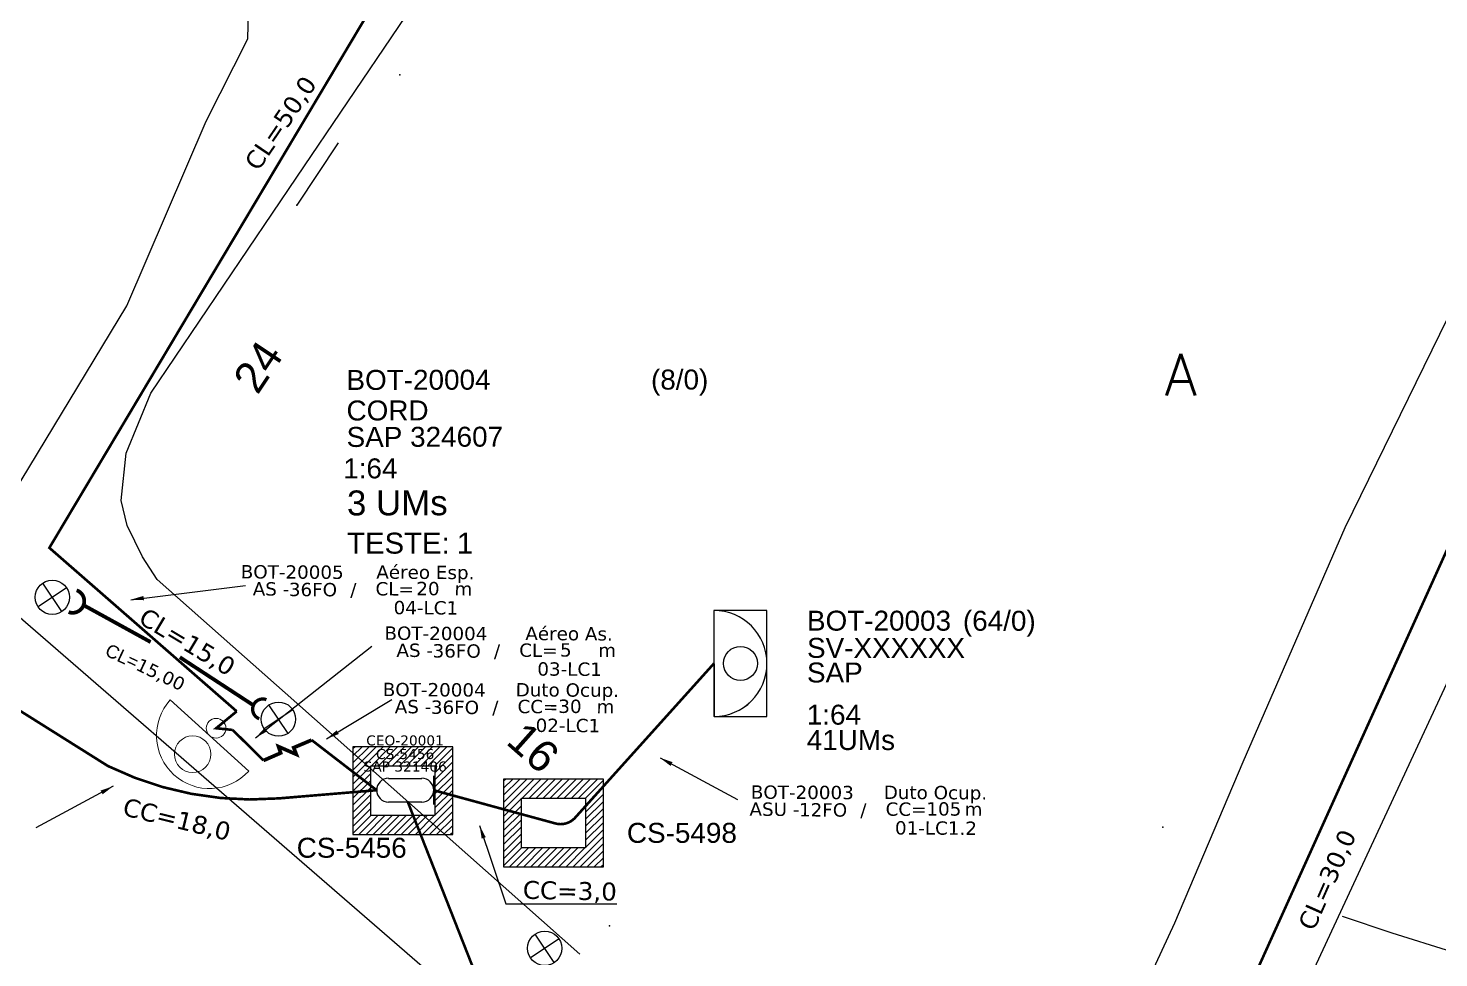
# Model space of a CAD drawing. Header units: inches. Extents: x 28600 to 32058, y 8816 to 12576.
# Drawn here: x 30266.5 to 30482.5, y 10942.9 to 11085.3 of the extents above; entities that cross this region are included whole.
import ezdxf
from ezdxf.enums import TextEntityAlignment as Align

# ---------------------------------------------------------------- set-up
doc = ezdxf.new("R2010")
doc.units = ezdxf.units.IN
doc.header["$LTSCALE"] = 0.5
for name, color, linetype in [('10.1-Caixas Subterrâneas', 5, 'Continuous'), ('20.4-CEOS', 1, 'Continuous'), ('20.5-CEO', 1, 'Continuous'), ('CAP a instalar', 1, 'Continuous'), ('celulas gpon', 7, 'Continuous'), ('CORDOALHA BLOCO NOVO', 7, 'Continuous'), ('DIVLOTE', 252, 'Continuous'), ('DUVIDAS', 252, 'Continuous'), ('label_cabos', 7, 'Continuous'), ('MUB', 252, 'Continuous'), ('Postes Existentes NA', 1, 'Continuous'), ('Subida Lateral', 5, 'Continuous'), ('UMS', 1, 'Continuous')]:
    doc.layers.add(name, color=color, linetype=linetype)
for name, color, linetype, lineweight in [("20.0-LEGENDA DOS CDO'S", 1, 'Continuous', 0), ('20.1-CDO_INTERIOR', 1, 'Continuous', 0), ('20.2-CDO_POSTE', 1, 'Continuous', 5), ('20.6-CORDOALHA_SUPORTE', 7, 'Continuous', 25), ('CORDOALHA_SUPORTE', 7, 'Continuous', 25)]:
    doc.layers.add(name, color=color, linetype=linetype, lineweight=lineweight)
doc.styles.add('ARIAL', font='arial.ttf')
doc.styles.add('DIGICADE', font='arial.ttf')
doc.styles.add('EUROROMAN', font='simplex.shx')
doc.styles.add('ROMANS', font='arial.ttf')
doc.styles.add('siredit', font='verdana.ttf')
doc.styles.get("Standard").update_dxf_attribs({"font": 'arial.ttf'})
doc.linetypes.add('FENCELINE1', pattern='A,0.25,-0.1,[133,ltypeshp.shx,S=0.1,R=0,X=-0.1,Y=0],-0.1,1', length=1.45)
doc.dimstyles.new('CC', dxfattribs={"dimtxt": 1, "dimasz": 2, "dimexe": 0.18, "dimexo": 0.0625, "dimgap": 0.09, "dimtad": 0, "dimdec": 0, "dimrnd": 1, "dimzin": 0, "dimdsep": 46, "dimtxsty": 'siredit', "dimblk": 'NONE', "dimcen": 0, "dimse1": 1, "dimse2": 1, "dimsd1": 1, "dimsd2": 1, "dimclrt": 7, "dimadec": 0, "dimazin": 0, "dimtfac": 1, "dimtdec": 0, "dimtofl": 0, "dimtmove": 0, "dimatfit": 3, "dimfxl": 0, "dimtolj": 1, "dimtzin": 0, "dimarcsym": 0})
doc.dimstyles.get("Standard").update_dxf_attribs({"dimtxt": 0.18, "dimasz": 0.18, "dimexe": 0.18, "dimexo": 0.0625, "dimgap": 0.09, "dimtad": 0, "dimtih": 1, "dimtoh": 1, "dimdec": 4, "dimzin": 0, "dimdsep": 46, "dimtxsty": 'Standard', "dimcen": 0.09, "dimadec": 0, "dimazin": 0, "dimtfac": 1, "dimtdec": 4, "dimtofl": 0, "dimtmove": 0, "dimatfit": 3, "dimfxl": 0, "dimtolj": 1, "dimtzin": 0, "dimarcsym": 0})

# ---------------------------------------------------------------- blocks, each defined once
blk = doc.blocks.new('*U225')
at = {"color": 10}
for points in [[(41172, 12883), (40951, 13058)], [(40974, 12860), (41149, 13081)]]:
    blk.add_lwpolyline(points, dxfattribs=at)
blk.add_circle((41062, 12971), 141, dxfattribs=at)
blk = doc.blocks.new('*X3')
at = {"color": 0, "linetype": 'Continuous'}
for p, q in [((-1.25, 0.34099), (-0.49099, 1.1)), ((-1.25, 0.517767), (-0.667767, 1.1)), ((-1.25, 0.694544), (-0.844544, 1.1)), ((-1.25, 0.87132), (-1.02132, 1.1)), ((-1.25, 1.048097), (-1.198097, 1.1)), ((-0.789214, 0.625), (-0.314214, 1.1)), ((-0.612437, 0.625), (-0.137437, 1.1)), ((-0.43566, 0.625), (0.03934, 1.1)), ((-0.258883, 0.625), (0.216117, 1.1)), ((-0.082107, 0.625), (0.392893, 1.1)), ((0.09467, 0.625), (0.56967, 1.1)), ((0.271447, 0.625), (0.746447, 1.1)), ((0.448223, 0.625), (0.923223, 1.1)), ((0.625, 0.625), (1.1, 1.1)), ((0.801777, 0.625), (1.25, 1.073223)), ((0.8035, 0.449947), (1.25, 0.896447)), ((0.8035, 0.27317), (1.25, 0.71967)), ((-1.25, 0.164214), (-0.8035, 0.610714)), ((-1.25, -0.012563), (-0.8035, 0.433937)), ((0.8035, 0.096393), (1.25, 0.542893)), ((0.8035, -0.080383), (1.25, 0.366117)), ((-1.25, -0.18934), (-0.8035, 0.25716)), ((-1.25, -0.366117), (-0.8035, 0.080383)), ((0.8035, -0.25716), (1.25, 0.18934)), ((0.8035, -0.433937), (1.25, 0.012563)), ((-1.25, -0.542893), (-0.8035, -0.096393)), ((-1.25, -0.71967), (-0.8035, -0.27317)), ((0.49099, -1.1), (1.25, -0.34099)), ((0.8035, -0.610714), (1.25, -0.164214)), ((-1.25, -0.896447), (-0.8035, -0.449947)), ((-1.25, -1.073223), (-0.801777, -0.625)), ((-1.1, -1.1), (-0.625, -0.625)), ((-0.923223, -1.1), (-0.448223, -0.625)), ((-0.746447, -1.1), (-0.271447, -0.625)), ((-0.56967, -1.1), (-0.09467, -0.625)), ((-0.392893, -1.1), (0.082107, -0.625)), ((-0.216117, -1.1), (0.258883, -0.625)), ((-0.03934, -1.1), (0.43566, -0.625)), ((0.137437, -1.1), (0.612437, -0.625)), ((0.314214, -1.1), (0.789214, -0.625)), ((0.667767, -1.1), (1.25, -0.517767)), ((0.844544, -1.1), (1.25, -0.694544)), ((1.02132, -1.1), (1.25, -0.87132)), ((1.198097, -1.1), (1.25, -1.048097))]:
    blk.add_line(p, q, dxfattribs=at)
blk = doc.blocks.new('MANHOLE_MQ')
at = {"color": 0, "linetype": 'Continuous'}
for p, q in [((0.00000623, 0.00000569), (-0.00000627, 0.00000569)), ((-0.00000627, 0.00000569), (-0.00000627, -0.00000531)), ((0.00000623, -0.00000531), (0.00000623, 0.00000569)), ((-0.00000404, 0.00000331), (0.00000399, 0.00000331)), ((-0.00000404, -0.00000294), (-0.00000404, 0.00000331)), ((0.00000399, 0.00000331), (0.00000399, -0.00000294)), ((0.00000399, -0.00000294), (-0.00000404, -0.00000294)), ((0.00000399, -0.00000294), (0.00000399, -0.00000294)), ((-0.00000627, -0.00000531), (0.00000623, -0.00000531))]:
    blk.add_line(p, q, dxfattribs=at)
at = {"color": 0, "linetype": 'Continuous', "xscale": 5e-06, "yscale": 5e-06, "zscale": 1e-05}
blk.add_blockref('*X3', (-0.00000002, 0.00000019), dxfattribs=at)
blk = doc.blocks.new('*U352')
at = {"layer": '20.5-CEO'}
for p, q in [((-1.56, 1.26), (1.8, 1.26)), ((1.8, -1.13), (-1.56, -1.13))]:
    blk.add_line(p, q, dxfattribs=at)
blk.add_lwpolyline([(3, -1.38), (3, 1.51)], dxfattribs=at)
for centre, start, end in [((-1.56, 0.07), 90, 270), ((1.8, 0.07), 270, 90)]:
    blk.add_arc(centre, 1.2, start, end, dxfattribs=at)
at = {"layer": '20.5-CEO', "color": 7, "style": 'siredit'}
for tag, p in [('FID', (0.11, 5.61)), ('LOCAL', (0.12, 4.23)), ('SAP', (0.12, 2.97)), ('FIBRAS_RESERVA', (0.12, -1.94))]:
    blk.add_attdef(tag, text='', height=1.01, dxfattribs=at).set_placement(p, align=Align.TOP_CENTER)
for tag, flags, p in [('ID_ATIVIDADE', 3, (0.11, -3.51)), ('FATOR', 1, (0.11, -4.82))]:
    blk.add_attdef(tag, text='', height=1.01, dxfattribs=dict(at, flags=flags)).set_placement(p, align=Align.TOP_CENTER)
at = {"layer": '20.5-CEO', "color": 7, "style": 'siredit', "flags": 3}
blk.add_attdef('QTDE', (-4.88, -7.06), '', height=1.01, dxfattribs=at)
blk = doc.blocks.new('*U320')
at = {"color": 0}
blk.add_line((2.145, -0.582), (-2.104, -0.684), dxfattribs=at)
for centre, radius in [((-0.004, 0.376), 0.733), ((0.03, -1.026), 0.393)]:
    blk.add_circle(centre, radius, dxfattribs=at)
blk.add_arc((0.02, -0.633), 2.125, 1.3782, 181.3782, dxfattribs=at)
blk = doc.blocks.new('CDOI_CT_DRT')
at = {"layer": '20.1-CDO_INTERIOR', "color": 8, "lineweight": 18}
blk.add_lwpolyline([(1.011, -0.747), (1.007, 3.503), (-1.118, 3.501), (-1.114, -0.749)], close=True, dxfattribs=at)
blk.add_circle((-0.053, 1.377), 0.68, dxfattribs=at)
blk.add_arc((-1.116, 1.376), 2.125, 270.0531, 90.0531, dxfattribs=at)
at = {"layer": "20.0-LEGENDA DOS CDO'S", "color": 8, "style": 'ARIAL'}
for tag, p in [('CDO_N', (2.611, 2.691)), ('SURVEY', (2.613, 1.6)), ('SAP', (2.61, 0.614)), ('1:XX', (2.604, -1.079)), ('UMS', (2.603, -2.093))]:
    blk.add_attdef(tag, p, '', height=0.8, rotation=359.9724, dxfattribs=at)
blk.add_attdef('FIBRAS_UTILIZADAS', text='', height=0.8, rotation=359.9724, dxfattribs=at).set_placement((10.323, 2.687), align=Align.CENTER)
blk = doc.blocks.new('Inst CDOE-8 CAIXA DIST OPT CDOE 48F_8D C_SPL OPTAP')
at = {"layer": "20.0-LEGENDA DOS CDO'S", "color": 0}
for tag, p, style, flags in [('ID_ATIVIDADE', (0.12, 6.472), 'ARIAL', 3), ('FATOR', (7.921, 6.472), 'ARIAL', 1), ('QTDE', (0.235, -0.97), 'DIGICADE', 3)]:
    blk.add_attdef(tag, p, '', height=0.8, rotation=0.118, dxfattribs=dict(at, style=style, flags=flags))
at = {"layer": "20.0-LEGENDA DOS CDO'S", "color": 0, "style": 'ARIAL'}
for tag, p, height in [('FID', (0.12, 5.248), 0.8), ('FIBRAS_UTILIZADAS', (2.379, 5.263), 0.8), ('CORDOALHA', (0.122, 4.023), 0.8), ('SAP', (0.124, 2.961), 0.8), ('1:XX', (-0.012, 1.7), 0.8), ('UMS', (0.141, 0.217), 1)]:
    blk.add_attdef(tag, p, '', height=height, rotation=0.118, dxfattribs=at)
blk = doc.blocks.new('Teste  FTTH')
at = {"color": 0, "lineweight": 0, "style": 'ROMANS'}
for tag, p in [('TESTE', (-2.302, -0.29)), ('QTDE', (0.212, -0.29))]:
    blk.add_attdef(tag, p, '', height=0.48, dxfattribs=at)
for tag, p, flags in [('FID', (-2.227, -1.253), 1), ('FATOR', (-2.227, -2.028), 3), ('ID_ATIVIDADE', (-2.227, -2.716), 3)]:
    blk.add_attdef(tag, p, '', height=0.48, dxfattribs=dict(at, flags=flags))
blk = doc.blocks.new('Inst CB DT OCUP CFOA-SM-ASU-120-S-12')
at = {"layer": 'label_cabos', "color": 0, "style": 'siredit'}
for tag, flags, p in [('ID_ATIVIDADE', 3, (1.31, 2.67)), ('FATOR', 1, (11.56, 2.55))]:
    blk.add_attdef(tag, text='', height=1, rotation=359.69, dxfattribs=dict(at, flags=flags)).set_placement(p, align=Align.MIDDLE_CENTER)
for tag, p in [('DESTINO_CABO', (3.13, 1.26)), ('TIPO_CABO', (13.11, 1.24)), ('TIPO_CABO', (1.26, 0)), ('CABO', (4.69, -0.05)), ('/', (7.71, -0.05)), ('LANCE', (10.91, 0)), ('UND', (15.96, 0)), ('FID', (13.15, -1.41))]:
    blk.add_attdef(tag, text='', height=1, rotation=359.69, dxfattribs=at).set_placement(p, align=Align.MIDDLE_CENTER)
blk.add_attdef('QTDE', (12.43, -0.47), '', height=1, rotation=359.69, dxfattribs=at)
blk = doc.blocks.new('_None')
blk = doc.blocks.new('Inst CB AS CFOA-SM-AS-80-TS-36')
at = {"layer": 'label_cabos', "color": 0, "style": 'siredit'}
for tag, flags, p in [('ID_ATIVIDADE', 3, (1.31, 2.67)), ('FATOR', 1, (11.56, 2.55))]:
    blk.add_attdef(tag, text='', height=1, rotation=359.69, dxfattribs=dict(at, flags=flags)).set_placement(p, align=Align.MIDDLE_CENTER)
for tag, p in [('DESTINO_CABO', (3.13, 1.26)), ('TIPO_CABO', (13.11, 1.24)), ('TIPO_CABO', (1.76, 0)), ('CABO', (4.69, -0.05)), ('/', (7.71, -0.05)), ('LANCE', (10.81, 0)), ('UND', (15.96, 0)), ('FID', (13.15, -1.41))]:
    blk.add_attdef(tag, text='', height=1, rotation=359.69, dxfattribs=at).set_placement(p, align=Align.MIDDLE_CENTER)
blk.add_attdef('QTDE', (12.43, -0.47), '', height=1, rotation=359.69, dxfattribs=at)
blk = doc.blocks.new('Inst CB ESP CFOA-SM-AS-80-TS-36')
at = {"layer": 'label_cabos', "color": 0, "style": 'siredit'}
for tag, flags, p in [('ID_ATIVIDADE', 3, (1.31, 2.67)), ('FATOR', 1, (11.56, 2.55))]:
    blk.add_attdef(tag, text='', height=1, rotation=359.69, dxfattribs=dict(at, flags=flags)).set_placement(p, align=Align.MIDDLE_CENTER)
for tag, p in [('DESTINO_CABO', (3.13, 1.26)), ('TIPO_CABO', (13.11, 1.24)), ('TIPO_CABO', (1.76, 0)), ('CABO', (4.69, -0.05)), ('/', (7.71, -0.05)), ('LANCE', (10.81, 0)), ('UND', (15.96, 0)), ('FID', (13.15, -1.41))]:
    blk.add_attdef(tag, text='', height=1, rotation=359.69, dxfattribs=at).set_placement(p, align=Align.MIDDLE_CENTER)
blk.add_attdef('QTDE', (12.43, -0.47), '', height=1, rotation=359.69, dxfattribs=at)
blk = doc.blocks.new('Inst CB DT OCUP CFOA-SM-AS-80-TS-36')
at = {"layer": 'label_cabos', "color": 0, "style": 'siredit'}
for tag, flags, p in [('ID_ATIVIDADE', 3, (1.31, 2.67)), ('FATOR', 1, (11.56, 2.55))]:
    blk.add_attdef(tag, text='', height=1, rotation=359.69, dxfattribs=dict(at, flags=flags)).set_placement(p, align=Align.MIDDLE_CENTER)
for tag, p in [('DESTINO_CABO', (3.13, 1.26)), ('TIPO_CABO', (13.11, 1.24)), ('TIPO_CABO', (1.76, 0)), ('CABO', (4.69, -0.05)), ('/', (7.71, -0.05)), ('LANCE', (10.91, 0)), ('UND', (15.96, 0)), ('FID', (13.15, -1.41))]:
    blk.add_attdef(tag, text='', height=1, rotation=359.69, dxfattribs=at).set_placement(p, align=Align.MIDDLE_CENTER)
blk.add_attdef('QTDE', (12.43, -0.47), '', height=1, rotation=359.69, dxfattribs=at)
blk = doc.blocks.new('Inst CORD BENZINAL 4.55MM 3F (sem recursos)')
at = {"layer": '20.6-CORDOALHA_SUPORTE', "color": 0, "lineweight": 0, "style": 'ROMANS'}
blk.add_attdef('LANCE', text='', height=1, dxfattribs=at).set_placement((-0.54, -2.21), align=Align.RIGHT)
at = {"layer": '20.6-CORDOALHA_SUPORTE', "color": 0, "style": 'siredit'}
blk.add_attdef('QTDE', (-0.54, -2.21), '', height=1, rotation=359.69, dxfattribs=at)
at = {"layer": '20.6-CORDOALHA_SUPORTE', "color": 0, "lineweight": 0, "style": 'ROMANS'}
for tag, p, flags in [('FATOR', (-5.2, -4.44), 3), ('ID_ATIVIDADE', (-5.2, -6.67), 3), ('FID', (-5.2, -8.9), 1)]:
    blk.add_attdef(tag, p, '', height=1, dxfattribs=dict(at, flags=flags))

msp = doc.modelspace()

# ---------------------------------------------------------------- linework, layer by layer
at = {"color": 1}
msp.add_lwpolyline([(30379.63, 10996.13), (30371.51, 10996.12), (30371.53, 10979.89), (30379.64, 10979.89)], close=True, dxfattribs=at)
msp.add_circle((30375.58, 10988.01), 2.6, dxfattribs=at)
msp.add_arc((30371.52, 10988), 8.12, 270.0531, 90.0531, dxfattribs=at)
at = {"layer": 'CAP a instalar', "linetype": 'FENCELINE1', "ltscale": 15, "const_width": 0.4}
for points in [[(30298.43, 10980.67), (30269.74, 11005.71), (30330.2, 11107.11), (30297.41, 11105.83), (30230.86, 11166.8), (30148.36, 11244.03), (30146.26, 11243.95)], [(30334.44, 10759.31), (30400.53, 10819.66), (30441.26, 10911.28), (30517.96, 11081.07), (30547.57, 11134.39), (30595.45, 11215.89)], [(30298.43, 10980.67), (30295.28, 10978.08), (30297.82, 10977.82)], [(30302.53, 10973.14), (30297.82, 10977.82)], [(30319.87, 10968.59), (30309.91, 10976.27)], [(30330.01, 10877.73), (30353.67, 10893.04), (30324.61, 10966.85)]]:
    msp.add_lwpolyline(points, dxfattribs=at)
for points in [[(30328.59, 10968.59), (30347.24, 10963.5, 0.283325), (30350.26, 10964.38), (30371.52, 10988)], [(30319.87, 10968.59), (30304.9, 10967.34, -0.135652), (30278.72, 10972.29), (30257.55, 10985.59)]]:
    msp.add_lwpolyline(points, format="xyb", dxfattribs=at)
at = {"layer": 'CORDOALHA_SUPORTE'}
for points, const_width in [([(30272.69, 10995.87, 1), (30273.92, 10999.21)], 0.576), ([(30301.88, 10979.54, -1), (30302.98, 10982.46)], 0.506)]:
    msp.add_lwpolyline(points, format="xyb", dxfattribs=dict(at, const_width=const_width))
at = {"layer": 'CORDOALHA_SUPORTE', "const_width": 0.576}
for points in [[(30285.25, 10991.28), (30274.98, 10996.93)], [(30300.97, 10981.61), (30289.72, 10988.96)]]:
    msp.add_lwpolyline(points, dxfattribs=at)
at = {"layer": 'DIVLOTE'}
msp.add_point((30440.24, 10962.95, -10270.16), dxfattribs=at)
at = {"layer": 'DUVIDAS', "elevation": -10270.16}
for points in [[(30281.61, 11042.76), (30293.77, 11071.04), (30300.13, 11083.67), (30300.26, 11087.89), (30300.36, 11091.35), (30299.4, 11094.93), (30187.64, 11193.51)], [(30307.62, 11062.45), (30338.87, 11108.65), (30352.27, 11127.14), (30357.26, 11140.22), (30358.67, 11148.32)], [(30515.73, 11103.69), (30505.27, 11082.29), (30483.87, 11040.9), (30468.16, 11008.79), (30452.52, 10972.9), (30442.03, 10948.24), (30429.11, 10920.38), (30413.5, 10887.85), (30398.78, 10856.18), (30383.65, 10824.41), (30368.33, 10788.72), (30358.13, 10767.29), (30351.44, 10759.13), (30343.19, 10752.44), (30333.34, 10749.05), (30330.11, 10748.93), (30319.74, 10749.88), (30309.28, 10752.32), (30307.62, 10753.24)], [(30535.72, 11095.44), (30511.66, 11045.09), (30462.05, 10938.32), (30429.49, 10871.92), (30384.26, 10772.18), (30375.21, 10756.09), (30366.96, 10739.17), (30361.01, 10727.27), (30358.51, 10717.13), (30358.99, 10709.84), (30360.37, 10702.03), (30362.64, 10694.16), (30365.87, 10689.3), (30370.06, 10686.13), (30383.65, 10677.79), (30407.64, 10667.42), (30425.01, 10662.4), (30438.54, 10660.86), (30449.23, 10661.18), (30461.7, 10662.53), (30472.35, 10666.43), (30482.91, 10673.44)], [(30313.95, 11067.71), (30307.62, 11058.2)], [(30307.62, 10981.92), (30286.25, 11000.86), (30284.01, 11004.31), (30281.65, 11009.11), (30280.75, 11012.98), (30281.52, 11020.21), (30285.26, 11029.39), (30307.62, 11062.45)], [(30307.62, 10958.25), (30263.38, 10996.63), (30262.93, 11011.89), (30281.61, 11042.76)], [(30467.71, 10949.32), (30475.33, 10946.73), (30484.48, 10943.89), (30494.17, 10943.31), (30505.59, 10945.04), (30510.16, 10953.61), (30510.74, 10967.88), (30509.36, 10983.81)], [(30350.99, 10943.47), (30307.62, 10981.92)], [(30307.62, 10854.52), (30354.93, 10880.62), (30359.41, 10886.85), (30361.42, 10894.79), (30360.72, 10903.45), (30354, 10917.53), (30341.01, 10929.27), (30307.62, 10958.25)]]:
    msp.add_lwpolyline(points, dxfattribs=at)
at = {"layer": 'DUVIDAS'}
for p in [(30323.39, 11078.14, -10270.16), (30323.39, 11078.14, -10270.16), (30307.62, 11058.2, -10270.16), (30307.62, 11058.2, -10270.16), (30355.5, 10947.82, -10270.16)]:
    msp.add_point(p, dxfattribs=at)
at = {"layer": 'MUB', "elevation": -10270.16}
for points in [[(30515.73, 11103.69), (30505.27, 11082.29), (30483.87, 11040.9), (30468.16, 11008.79), (30452.52, 10972.9), (30442.03, 10948.24), (30429.11, 10920.38), (30413.5, 10887.85), (30398.78, 10856.18), (30383.65, 10824.41), (30368.33, 10788.72), (30358.13, 10767.29), (30351.44, 10759.13), (30343.19, 10752.44), (30333.34, 10749.05), (30330.11, 10748.93), (30319.74, 10749.88), (30309.28, 10752.32), (30307.62, 10753.24)], [(30535.72, 11095.44), (30511.66, 11045.09), (30462.05, 10938.32), (30429.49, 10871.92), (30384.26, 10772.18), (30375.21, 10756.09), (30366.96, 10739.17), (30361.01, 10727.27), (30358.51, 10717.13), (30358.99, 10709.84), (30360.37, 10702.03), (30362.64, 10694.16), (30365.87, 10689.3), (30370.06, 10686.13), (30383.65, 10677.79), (30407.64, 10667.42), (30425.01, 10662.4), (30438.54, 10660.86), (30449.23, 10661.18), (30461.7, 10662.53), (30472.35, 10666.43), (30482.91, 10673.44)], [(30307.62, 10854.52), (30354.93, 10880.62), (30359.41, 10886.85), (30361.42, 10894.79), (30360.72, 10903.45), (30354, 10917.53), (30341.01, 10929.27), (30307.62, 10958.25)]]:
    msp.add_lwpolyline(points, dxfattribs=at)
at = {"layer": 'Subida Lateral', "color": 5, "const_width": 0.563}
msp.add_lwpolyline([(30302.53, 10973.14), (30305.16, 10974.29), (30304.83, 10975.27), (30307.56, 10974.08), (30307.16, 10975.11), (30309.91, 10976.27)], dxfattribs=at)

# ---------------------------------------------------------------- block references
at = {"layer": '10.1-Caixas Subterrâneas', "color": 30, "xscale": 1221632.865794303, "yscale": 1221632.865794303, "zscale": 1221632.865794303}
for p, rotation in [((30323.85, 10968.75), 180.0000000000627), ((30346.92, 10963.8), 180.0000000000626)]:
    msp.add_blockref('MANHOLE_MQ', p, dxfattribs=dict(at, rotation=rotation))
at = {"layer": "20.0-LEGENDA DOS CDO'S", "lineweight": 0}
ref = msp.add_blockref('Inst CDOE-8 CAIXA DIST OPT CDOE 48F_8D C_SPL OPTAP', (30314.78, 11009.84), dxfattribs=dict(at, xscale=3.820138868211348, yscale=3.820138868211348, zscale=3.820138868211348))
ref.add_attrib('FID', 'BOT-20004', (30315.24, 11029.89), dxfattribs={"color": 0, "height": 3.056, "rotation": 0.118, "style": 'ARIAL'})
ref.add_attrib('CORDOALHA', 'CORD', (30315.25, 11025.21), dxfattribs={"color": 0, "height": 3.056, "rotation": 0.118, "style": 'ARIAL'})
ref.add_attrib('SAP', 'SAP 324607', (30315.26, 11021.16), dxfattribs={"color": 0, "height": 3.056, "rotation": 0.118, "style": 'ARIAL'})
ref.add_attrib('1:XX', '1:64', (30314.74, 11016.34), dxfattribs={"color": 0, "height": 3.056, "rotation": 0.118, "style": 'ARIAL'})
ref.add_attrib('UMS', '3 UMs', (30315.32, 11010.67), dxfattribs={"color": 0, "height": 3.82, "rotation": 0.118, "style": 'ARIAL'})
ref.add_attrib('FIBRAS_UTILIZADAS', '(8/0)', dxfattribs={"color": 0, "height": 3.056, "rotation": 0.118, "style": 'ARIAL'}).set_placement((30366.27, 11029.95), align=Align.CENTER)
at = {"layer": "20.0-LEGENDA DOS CDO'S", "lineweight": 0, "xscale": 6.687153088803965, "yscale": 6.687153088803964, "zscale": 6.687153088803964, "rotation": 3.126797674058592e-05}
msp.add_blockref('Teste  FTTH', (30330.74, 11006.76), dxfattribs=at).add_auto_attribs({'TESTE': 'TESTE:', 'QTDE': '1'})
at = {"layer": '20.2-CDO_POSTE', "xscale": 3.820138868211349, "yscale": 3.820138868211348, "zscale": 3.820138868211348, "rotation": 136.4348079814078}
msp.add_blockref('*U320', (30292.66, 10975.16), dxfattribs=at)
at = {"layer": '20.5-CEO', "color": 0, "lineweight": 0}
ref = msp.add_blockref('*U352', (30324.05, 10968.49), dxfattribs=dict(at, xscale=1.515803525468, yscale=1.515803525468, zscale=1.515803525468))
ref.add_attrib('LOCAL', 'CS-5456', dxfattribs={"color": 7, "height": 1.537, "style": 'siredit'}).set_placement((30324.23, 10974.9), align=Align.TOP_CENTER)
ref.add_attrib('SAP', 'SAP 321406', dxfattribs={"color": 7, "height": 1.537, "style": 'siredit'}).set_placement((30324.23, 10972.99), align=Align.TOP_CENTER)
ref.add_attrib('FID', 'CEO-20001', dxfattribs={"layer": '20.4-CEOS', "color": 7, "height": 1.53, "style": 'siredit'}).set_placement((30324.21, 10976.98), align=Align.TOP_CENTER)
at = {"layer": 'CAP a instalar', "linetype": 'FENCELINE1', "ltscale": 15}
ref = msp.add_blockref('CDOI_CT_DRT', (30375.78, 10982.75), dxfattribs=dict(at, xscale=3.820138868211348, yscale=3.820138868211348, zscale=3.820138868211348))
ref.add_attrib('CDO_N', 'BOT-20003', (30385.76, 10993.03), dxfattribs={"layer": "20.0-LEGENDA DOS CDO'S", "height": 3.056, "rotation": 359.9724, "style": 'ARIAL'})
ref.add_attrib('FIBRAS_UTILIZADAS', '(64/0)', dxfattribs={"layer": "20.0-LEGENDA DOS CDO'S", "height": 3.056, "rotation": 359.9724, "style": 'ARIAL'}).set_placement((30415.22, 10993.01), align=Align.CENTER)
ref.add_attrib('SURVEY', 'SV-XXXXXX', (30385.77, 10988.86), dxfattribs={"layer": "20.0-LEGENDA DOS CDO'S", "height": 3.056, "rotation": 359.9724, "style": 'ARIAL'})
ref.add_attrib('SAP', 'SAP', (30385.76, 10985.09), dxfattribs={"layer": "20.0-LEGENDA DOS CDO'S", "height": 3.056, "rotation": 359.9724, "style": 'ARIAL'})
ref.add_attrib('1:XX', '1:64', (30385.73, 10978.63), dxfattribs={"layer": "20.0-LEGENDA DOS CDO'S", "height": 3.056, "rotation": 359.9724, "style": 'ARIAL'})
ref.add_attrib('UMS', '41UMs', (30385.73, 10974.75), dxfattribs={"layer": "20.0-LEGENDA DOS CDO'S", "height": 3.056, "rotation": 359.9724, "style": 'ARIAL'})
at = {"layer": 'CORDOALHA BLOCO NOVO', "color": 0, "lineweight": 0, "xscale": 2, "yscale": 2, "zscale": 2, "rotation": 334.9064301640561}
msp.add_blockref('Inst CORD BENZINAL 4.55MM 3F (sem recursos)', (30285.66, 10990.65, 10270.16), dxfattribs=at).add_auto_attribs({'QTDE': '15,00', 'LANCE': 'CL='})
at = {"layer": 'label_cabos', "color": 0, "lineweight": 0}
ref = msp.add_blockref('Inst CB ESP CFOA-SM-AS-80-TS-36', (30300.53, 10999.43), dxfattribs=dict(at, xscale=2.043390031501771, yscale=2.043390031501771, zscale=2.043390031501771))
ref.add_attrib('DESTINO_CABO', 'BOT-20005', dxfattribs={"color": 0, "height": 2.043, "rotation": 359.69, "style": 'siredit'}).set_placement((30306.93, 11002.01), align=Align.MIDDLE_CENTER)
ref.add_attrib('TIPO_CABO', 'Aéreo Esp.', dxfattribs={"color": 0, "height": 2.043, "rotation": 359.69, "style": 'siredit'}).set_placement((30327.32, 11001.97), align=Align.MIDDLE_CENTER)
ref.add_attrib('CABO', '36FO', dxfattribs={"color": 0, "height": 2.043, "rotation": 359.69, "style": 'siredit'}).set_placement((30310.11, 10999.32), align=Align.MIDDLE_CENTER)
ref.add_attrib('/', '/', dxfattribs={"color": 0, "height": 2.04, "rotation": 359.69, "style": 'siredit'}).set_placement((30316.3, 10999.32), align=Align.MIDDLE_CENTER)
ref.add_attrib('TIPO_CABO', 'AS - ', dxfattribs={"color": 0, "height": 2.043, "rotation": 359.69, "style": 'siredit'}).set_placement((30304.13, 10999.42), align=Align.MIDDLE_CENTER)
ref.add_attrib('FID', '04-LC1', dxfattribs={"color": 0, "height": 2.043, "rotation": 359.69, "style": 'siredit'}).set_placement((30327.4, 10996.54), align=Align.MIDDLE_CENTER)
ref.add_attrib('LANCE', 'CL=', dxfattribs={"color": 0, "height": 2.043, "rotation": 359.69, "style": 'siredit'}).set_placement((30322.62, 10999.43), align=Align.MIDDLE_CENTER)
ref.add_attrib('QTDE', '20', (30325.93, 10998.46), dxfattribs={"color": 0, "height": 2.043, "rotation": 359.69, "style": 'siredit'})
ref.add_attrib('UND', 'm', dxfattribs={"color": 0, "height": 2.04, "rotation": 359.69, "style": 'siredit'}).set_placement((30333.15, 10999.43), align=Align.MIDDLE_CENTER)
ref = msp.add_blockref('Inst CB AS CFOA-SM-AS-80-TS-36', (30322.54, 10990.03), dxfattribs=dict(at, xscale=2.043390031501771, yscale=2.043390031501771, zscale=2.043390031501771))
ref.add_attrib('DESTINO_CABO', 'BOT-20004', dxfattribs={"color": 0, "height": 2.043, "rotation": 359.69, "style": 'siredit'}).set_placement((30328.94, 10992.61), align=Align.MIDDLE_CENTER)
ref.add_attrib('TIPO_CABO', 'Aéreo As.', dxfattribs={"color": 0, "height": 2.043, "rotation": 359.69, "style": 'siredit'}).set_placement((30349.33, 10992.57), align=Align.MIDDLE_CENTER)
ref.add_attrib('CABO', '36FO', dxfattribs={"color": 0, "height": 2.043, "rotation": 359.69, "style": 'siredit'}).set_placement((30332.12, 10989.92), align=Align.MIDDLE_CENTER)
ref.add_attrib('/', '/', dxfattribs={"color": 0, "height": 2.04, "rotation": 359.69, "style": 'siredit'}).set_placement((30338.3, 10989.92), align=Align.MIDDLE_CENTER)
ref.add_attrib('TIPO_CABO', 'AS - ', dxfattribs={"color": 0, "height": 2.043, "rotation": 359.69, "style": 'siredit'}).set_placement((30326.14, 10990.02), align=Align.MIDDLE_CENTER)
ref.add_attrib('FID', '03-LC1', dxfattribs={"color": 0, "height": 2.043, "rotation": 359.69, "style": 'siredit'}).set_placement((30349.41, 10987.14), align=Align.MIDDLE_CENTER)
ref.add_attrib('LANCE', 'CL=', dxfattribs={"color": 0, "height": 2.043, "rotation": 359.69, "style": 'siredit'}).set_placement((30344.63, 10990.03), align=Align.MIDDLE_CENTER)
ref.add_attrib('QTDE', '5', (30347.94, 10989.06), dxfattribs={"color": 0, "height": 2.04, "rotation": 359.69, "style": 'siredit'})
ref.add_attrib('UND', 'm', dxfattribs={"color": 0, "height": 2.04, "rotation": 359.69, "style": 'siredit'}).set_placement((30355.16, 10990.03), align=Align.MIDDLE_CENTER)
ref = msp.add_blockref('Inst CB DT OCUP CFOA-SM-AS-80-TS-36', (30322.28, 10981.4), dxfattribs=dict(at, xscale=2.043390031501771, yscale=2.043390031501771, zscale=2.043390031501771))
ref.add_attrib('DESTINO_CABO', 'BOT-20004', dxfattribs={"color": 0, "height": 2.043, "rotation": 359.69, "style": 'siredit'}).set_placement((30328.68, 10983.98), align=Align.MIDDLE_CENTER)
ref.add_attrib('CABO', '36FO', dxfattribs={"color": 0, "height": 2.043, "rotation": 359.69, "style": 'siredit'}).set_placement((30331.86, 10981.29), align=Align.MIDDLE_CENTER)
ref.add_attrib('TIPO_CABO', 'Duto Ocup.', dxfattribs={"color": 0, "height": 2.043, "rotation": 359.69, "style": 'siredit'}).set_placement((30349.07, 10983.94), align=Align.MIDDLE_CENTER)
ref.add_attrib('/', '/', dxfattribs={"color": 0, "height": 2.04, "rotation": 359.69, "style": 'siredit'}).set_placement((30338.04, 10981.29), align=Align.MIDDLE_CENTER)
ref.add_attrib('TIPO_CABO', 'AS - ', dxfattribs={"color": 0, "height": 2.043, "rotation": 359.69, "style": 'siredit'}).set_placement((30325.88, 10981.39), align=Align.MIDDLE_CENTER)
ref.add_attrib('FID', '02-LC1', dxfattribs={"color": 0, "height": 2.043, "rotation": 359.69, "style": 'siredit'}).set_placement((30349.15, 10978.51), align=Align.MIDDLE_CENTER)
ref.add_attrib('LANCE', 'CC=', dxfattribs={"color": 0, "height": 2.043, "rotation": 359.69, "style": 'siredit'}).set_placement((30344.57, 10981.4), align=Align.MIDDLE_CENTER)
ref.add_attrib('QTDE', '30', (30347.68, 10980.43), dxfattribs={"color": 0, "height": 2.043, "rotation": 359.69, "style": 'siredit'})
ref.add_attrib('UND', 'm', dxfattribs={"color": 0, "height": 2.04, "rotation": 359.69, "style": 'siredit'}).set_placement((30354.9, 10981.4), align=Align.MIDDLE_CENTER)
ref = msp.add_blockref('Inst CB DT OCUP CFOA-SM-ASU-120-S-12', (30378.65, 10965.69), dxfattribs=dict(at, xscale=2.043390031501771, yscale=2.043390031501771, zscale=2.043390031501771))
ref.add_attrib('DESTINO_CABO', 'BOT-20003', dxfattribs={"color": 0, "height": 2.043, "rotation": 359.69, "style": 'siredit'}).set_placement((30385.05, 10968.27), align=Align.MIDDLE_CENTER)
ref.add_attrib('CABO', '12FO', dxfattribs={"color": 0, "height": 2.043, "rotation": 359.69, "style": 'siredit'}).set_placement((30388.23, 10965.58), align=Align.MIDDLE_CENTER)
ref.add_attrib('TIPO_CABO', 'Duto Ocup.', dxfattribs={"color": 0, "height": 2.043, "rotation": 359.69, "style": 'siredit'}).set_placement((30405.44, 10968.23), align=Align.MIDDLE_CENTER)
ref.add_attrib('/', '/', dxfattribs={"color": 0, "height": 2.04, "rotation": 359.69, "style": 'siredit'}).set_placement((30394.41, 10965.58), align=Align.MIDDLE_CENTER)
ref.add_attrib('TIPO_CABO', 'ASU - ', dxfattribs={"color": 0, "height": 2.043, "rotation": 359.69, "style": 'siredit'}).set_placement((30381.23, 10965.68), align=Align.MIDDLE_CENTER)
ref.add_attrib('FID', '01-LC1.2', dxfattribs={"color": 0, "height": 2.043, "rotation": 359.69, "style": 'siredit'}).set_placement((30405.52, 10962.8), align=Align.MIDDLE_CENTER)
ref.add_attrib('LANCE', 'CC=', dxfattribs={"color": 0, "height": 2.043, "rotation": 359.69, "style": 'siredit'}).set_placement((30400.94, 10965.69), align=Align.MIDDLE_CENTER)
ref.add_attrib('QTDE', '105', (30404.05, 10964.72), dxfattribs={"color": 0, "height": 2.043, "rotation": 359.69, "style": 'siredit'})
ref.add_attrib('UND', 'm', dxfattribs={"color": 0, "height": 2.04, "rotation": 359.69, "style": 'siredit'}).set_placement((30411.27, 10965.69), align=Align.MIDDLE_CENTER)
at = {"layer": 'Postes Existentes NA', "xscale": 0.01863200039171981, "yscale": 0.01863200039171981, "zscale": 0.01863200039171981, "rotation": 72.17959208465585}
for p in [(30266.13, 10195.81), (30300.77, 10177.15), (30341.55, 10142.06)]:
    msp.add_blockref('*U225', p, dxfattribs=at)

# ---------------------------------------------------------------- texts
at = {"layer": '10.1-Caixas Subterrâneas', "color": 30, "style": 'ARIAL'}
for s, p in [('CS-5498', (30358.19, 10960.53)), ('CS-5456', (30307.62, 10958.25))]:
    msp.add_text(s, height=3.056, dxfattribs=at).set_placement(p)
at = {"layer": 'celulas gpon', "style": 'siredit'}
for s, rotation, p in [('CL=50,0', 55.9889, (30301.72, 11063.26, -30810.49)), ('CL=15,0', 329.0462, (30283.19, 10994.33, -30810.49)), ('CC=18,0', 346.2709, (30280.79, 10964.81)), ('CL=30,0', 66.091, (30463.38, 10946.89, -41228.8)), ('CC=3,0', 358.8481, (30342.22, 10951.97, -10270.16))]:
    msp.add_text(s, height=2.746, rotation=rotation, dxfattribs=at).set_placement(p)
at = {"layer": 'DUVIDAS', "style": 'ROMANS'}
for s, rotation, p in [('24', 56.3099, (30301.69, 11033.44, -10270.16)), ('16', 318.4474, (30343.87, 10975.14, -10270.16))]:
    msp.add_text(s, height=4.798, rotation=rotation, dxfattribs=at).set_placement(p, align=Align.MIDDLE_CENTER)
at = {"layer": 'DUVIDAS', "style": 'EUROROMAN'}
msp.add_text('A', height=6.4, dxfattribs=at).set_placement((30440.53, 11029.04, -10270.16))

# ---------------------------------------------------------------- leaders
at = {"layer": 'label_cabos'}
for points in [[(30282.2, 10997.77), (30299.77, 10999.95)], [(30301.33, 10976.63), (30319.11, 10990.65)], [(30312.19, 10976.45), (30322.21, 10982.47)], [(30363.26, 10973.55), (30375.11, 10967.18)], [(30279.51, 10969.2), (30267.66, 10962.83)]]:
    msp.add_leader(points, dimstyle='CC', override={"dimgap": 0.09, "dimtad": 0}, dxfattribs=at)
at = {"layer": 'UMS', "color": 7}
msp.add_leader([(30335.62, 10963.18), (30339.65, 10951.21), (30356.67, 10951.21)], dimstyle='Standard', override={"dimasz": 2}, dxfattribs=at)

doc.saveas('drawing.dxf')
